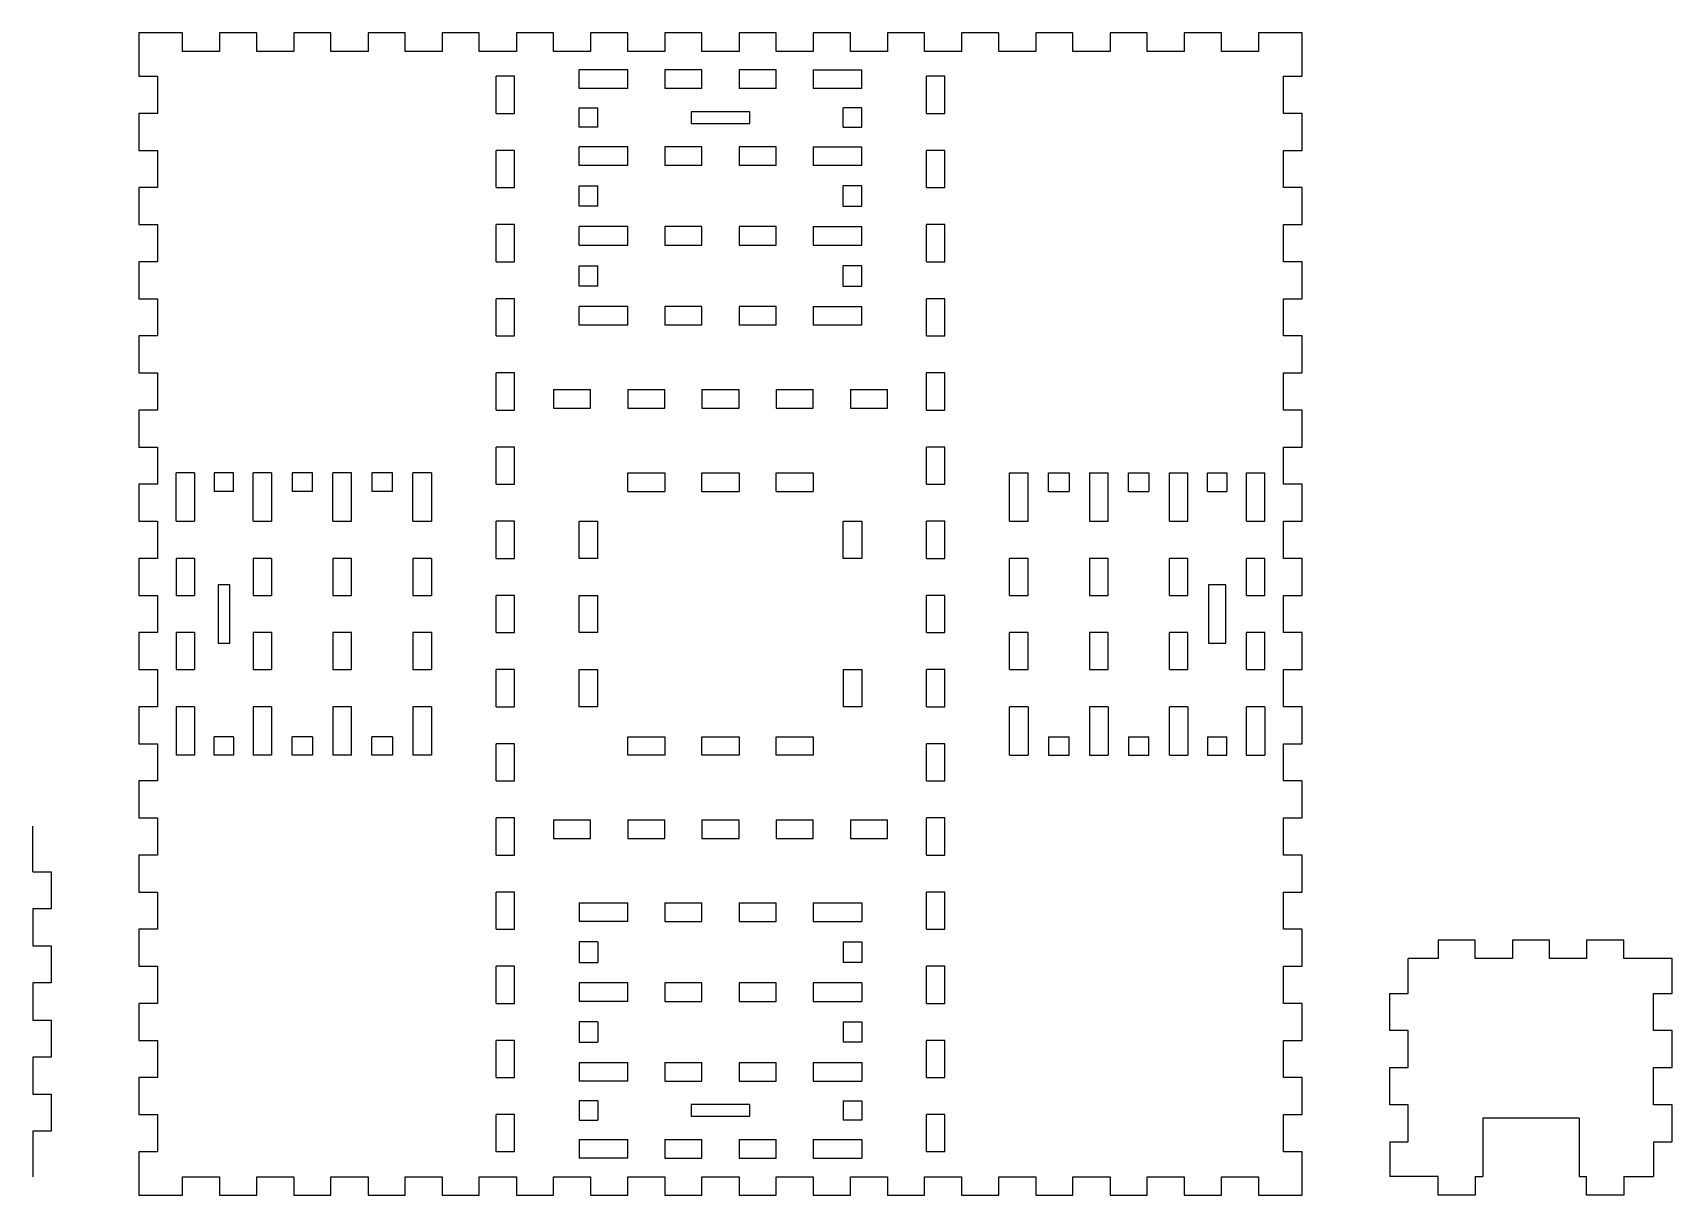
# Model space of a CAD drawing. Header units: millimetres. Extents: x -201 to 2280, y -214 to 290.
# Drawn here: x 730.8 to 1011.4, y -214.1 to -15 of the extents above; entities that cross this region are included whole.
import ezdxf

# ---------------------------------------------------------------- set-up
doc = ezdxf.new("R2010")
doc.units = ezdxf.units.MM

msp = doc.modelspace()

# ---------------------------------------------------------------- linework, layer by layer
for p, q in [((756.42, -15), (748.97, -15)), ((748.97, -15), (748.97, -22.45)), ((756.42, -18.18), (756.42, -15)), ((769.12, -15), (762.77, -15)), ((762.77, -15), (762.77, -18.18)), ((769.12, -18.18), (769.12, -15)), ((781.82, -15), (775.47, -15)), ((775.47, -15), (775.47, -18.18)), ((781.82, -18.18), (781.82, -15)), ((794.52, -15), (788.17, -15)), ((788.17, -15), (788.17, -18.18)), ((794.52, -18.18), (794.52, -15)), ((807.22, -15), (800.87, -15)), ((800.87, -15), (800.87, -18.18)), ((807.22, -18.18), (807.22, -15)), ((819.92, -15), (813.57, -15)), ((813.57, -15), (813.57, -18.18)), ((819.92, -18.18), (819.92, -15)), ((832.62, -15), (826.27, -15)), ((826.27, -15), (826.27, -18.18)), ((832.62, -18.18), (832.62, -15)), ((845.32, -15), (838.97, -15)), ((838.97, -15), (838.97, -18.18)), ((845.32, -18.18), (845.32, -15)), ((858.02, -15), (851.67, -15)), ((851.67, -15), (851.67, -18.18)), ((858.02, -18.18), (858.02, -15)), ((870.72, -15), (864.37, -15)), ((864.37, -15), (864.37, -18.18)), ((870.72, -18.18), (870.72, -15)), ((883.42, -15), (877.07, -15)), ((877.07, -15), (877.07, -18.18)), ((883.42, -18.18), (883.42, -15)), ((896.12, -15), (889.77, -15)), ((889.77, -15), (889.77, -18.18)), ((896.12, -18.18), (896.12, -15)), ((908.82, -15), (902.47, -15)), ((902.47, -15), (902.47, -18.18)), ((908.82, -18.18), (908.82, -15)), ((921.52, -15), (915.17, -15)), ((915.17, -15), (915.17, -18.18)), ((921.52, -18.18), (921.52, -15)), ((934.22, -15), (927.87, -15)), ((927.87, -15), (927.87, -18.18)), ((934.22, -18.18), (934.22, -15)), ((948.02, -15), (940.57, -15)), ((940.57, -15), (940.57, -18.18)), ((948.02, -22.45), (948.02, -15)), ((762.77, -18.18), (756.42, -18.18)), ((775.47, -18.18), (769.12, -18.18)), ((788.17, -18.18), (781.82, -18.18)), ((800.87, -18.18), (794.52, -18.18)), ((813.57, -18.18), (807.22, -18.18)), ((826.27, -18.18), (819.92, -18.18)), ((838.97, -18.18), (832.62, -18.18)), ((851.67, -18.18), (845.32, -18.18)), ((864.37, -18.18), (858.02, -18.18)), ((877.07, -18.18), (870.72, -18.18)), ((889.77, -18.18), (883.42, -18.18)), ((902.47, -18.18), (896.12, -18.18)), ((915.17, -18.18), (908.82, -18.18)), ((927.87, -18.18), (921.52, -18.18)), ((940.57, -18.18), (934.22, -18.18)), ((832.62, -21.35), (824.32, -21.35)), ((824.32, -24.53), (824.32, -21.35)), ((832.62, -24.53), (832.62, -21.35)), ((845.32, -21.35), (838.97, -21.35)), ((838.97, -21.35), (838.97, -24.53)), ((845.32, -24.53), (845.32, -21.35)), ((858.02, -21.35), (851.67, -21.35)), ((851.67, -21.35), (851.67, -24.53)), ((858.02, -24.53), (858.02, -21.35)), ((864.37, -21.35), (864.37, -24.53)), ((864.37, -21.35), (872.67, -21.35)), ((872.67, -24.53), (872.67, -21.35)), ((748.97, -22.45), (752.15, -22.45)), ((752.15, -22.45), (752.15, -28.8)), ((813.26, -22.45), (810.09, -22.45)), ((810.09, -28.8), (810.09, -22.45)), ((813.26, -28.8), (813.26, -22.45)), ((832.62, -24.53), (824.32, -24.53)), ((845.32, -24.53), (838.97, -24.53)), ((858.02, -24.53), (851.67, -24.53)), ((872.67, -24.53), (864.37, -24.53)), ((886.91, -22.45), (883.74, -22.45)), ((883.74, -28.8), (883.74, -22.45)), ((886.91, -28.8), (886.91, -22.45)), ((944.85, -28.8), (944.85, -22.45)), ((944.85, -22.45), (948.02, -22.45)), ((824.32, -31.19), (824.32, -27.86)), ((824.32, -27.86), (827.5, -27.86)), ((827.5, -31.19), (827.5, -27.86)), ((872.67, -27.86), (869.5, -27.86)), ((869.5, -31.19), (869.5, -27.86)), ((872.67, -31.19), (872.67, -27.86)), ((752.15, -28.8), (748.97, -28.8)), ((748.97, -28.8), (748.97, -35.15)), ((810.09, -28.8), (813.26, -28.8)), ((843.5, -28.53), (843.5, -30.53)), ((853.5, -28.53), (843.5, -28.53)), ((843.5, -30.53), (853.5, -30.53)), ((853.5, -30.53), (853.5, -28.53)), ((883.74, -28.8), (886.91, -28.8)), ((948.02, -28.8), (944.85, -28.8)), ((948.02, -35.15), (948.02, -28.8)), ((827.5, -31.19), (824.32, -31.19)), ((869.5, -31.19), (872.67, -31.19)), ((748.97, -35.15), (752.15, -35.15)), ((752.15, -35.15), (752.15, -41.5)), ((813.26, -35.15), (810.09, -35.15)), ((810.09, -41.5), (810.09, -35.15)), ((813.26, -41.5), (813.26, -35.15)), ((832.62, -34.53), (824.32, -34.53)), ((824.32, -37.7), (824.32, -34.53)), ((832.62, -37.7), (832.62, -34.53)), ((845.32, -34.53), (838.97, -34.53)), ((838.97, -34.53), (838.97, -37.7)), ((845.32, -37.7), (845.32, -34.53)), ((858.02, -34.53), (851.67, -34.53)), ((851.67, -34.53), (851.67, -37.7)), ((858.02, -37.7), (858.02, -34.53)), ((864.37, -34.53), (864.37, -37.7)), ((864.37, -34.53), (872.67, -34.53)), ((872.67, -37.7), (872.67, -34.53)), ((886.91, -35.15), (883.74, -35.15)), ((883.74, -41.5), (883.74, -35.15)), ((886.91, -41.5), (886.91, -35.15)), ((944.85, -41.5), (944.85, -35.15)), ((944.85, -35.15), (948.02, -35.15)), ((832.62, -37.7), (824.32, -37.7)), ((845.32, -37.7), (838.97, -37.7)), ((858.02, -37.7), (851.67, -37.7)), ((872.67, -37.7), (864.37, -37.7)), ((752.15, -41.5), (748.97, -41.5)), ((748.97, -41.5), (748.97, -47.85)), ((810.09, -41.5), (813.26, -41.5)), ((824.32, -44.7), (824.32, -41.2)), ((824.32, -41.2), (827.5, -41.2)), ((827.5, -44.7), (827.5, -41.2)), ((872.67, -41.2), (869.5, -41.2)), ((869.5, -44.7), (869.5, -41.2)), ((872.67, -44.7), (872.67, -41.2)), ((883.74, -41.5), (886.91, -41.5)), ((948.02, -41.5), (944.85, -41.5)), ((948.02, -47.85), (948.02, -41.5)), ((827.5, -44.7), (824.32, -44.7)), ((869.5, -44.7), (872.67, -44.7)), ((748.97, -47.85), (752.15, -47.85)), ((752.15, -47.85), (752.15, -54.2)), ((813.26, -47.85), (810.09, -47.85)), ((810.09, -54.2), (810.09, -47.85)), ((813.26, -54.2), (813.26, -47.85)), ((832.62, -48.2), (824.32, -48.2)), ((824.32, -51.38), (824.32, -48.2)), ((832.62, -51.38), (832.62, -48.2)), ((845.32, -48.2), (838.97, -48.2)), ((838.97, -48.2), (838.97, -51.38)), ((845.32, -51.38), (845.32, -48.2)), ((858.02, -48.2), (851.67, -48.2)), ((851.67, -48.2), (851.67, -51.38)), ((858.02, -51.38), (858.02, -48.2)), ((864.37, -48.2), (864.37, -51.38)), ((864.37, -48.2), (872.67, -48.2)), ((872.67, -51.38), (872.67, -48.2)), ((886.91, -47.85), (883.74, -47.85)), ((883.74, -54.2), (883.74, -47.85)), ((886.91, -54.2), (886.91, -47.85)), ((944.85, -54.2), (944.85, -47.85)), ((944.85, -47.85), (948.02, -47.85)), ((824.32, -51.38), (832.62, -51.38)), ((838.97, -51.38), (845.32, -51.38)), ((851.67, -51.38), (858.02, -51.38)), ((864.37, -51.38), (872.67, -51.38)), ((752.15, -54.2), (748.97, -54.2)), ((748.97, -54.2), (748.97, -60.55)), ((810.09, -54.2), (813.26, -54.2)), ((824.32, -58.38), (824.32, -54.88)), ((824.32, -54.88), (827.5, -54.88)), ((827.5, -58.38), (827.5, -54.88)), ((872.67, -54.88), (869.5, -54.88)), ((869.5, -58.38), (869.5, -54.88)), ((872.67, -58.38), (872.67, -54.88)), ((883.74, -54.2), (886.91, -54.2)), ((948.02, -54.2), (944.85, -54.2)), ((948.02, -60.55), (948.02, -54.2)), ((827.5, -58.38), (824.32, -58.38)), ((869.5, -58.38), (872.67, -58.38)), ((748.97, -60.55), (752.15, -60.55)), ((752.15, -60.55), (752.15, -66.9)), ((813.26, -60.55), (810.09, -60.55)), ((810.09, -66.9), (810.09, -60.55)), ((813.26, -66.9), (813.26, -60.55)), ((886.91, -60.55), (883.74, -60.55)), ((883.74, -66.9), (883.74, -60.55)), ((886.91, -66.9), (886.91, -60.55)), ((944.85, -66.9), (944.85, -60.55)), ((944.85, -60.55), (948.02, -60.55)), ((832.62, -61.88), (824.32, -61.88)), ((824.32, -65.05), (824.32, -61.88)), ((832.62, -65.05), (832.62, -61.88)), ((845.32, -61.88), (838.97, -61.88)), ((838.97, -61.88), (838.97, -65.05)), ((845.32, -65.05), (845.32, -61.88)), ((858.02, -61.88), (851.67, -61.88)), ((851.67, -61.88), (851.67, -65.05)), ((858.02, -65.05), (858.02, -61.88)), ((864.37, -61.88), (864.37, -65.05)), ((864.37, -61.88), (872.67, -61.88)), ((872.67, -65.05), (872.67, -61.88)), ((752.15, -66.9), (748.97, -66.9)), ((748.97, -66.9), (748.97, -73.25)), ((810.09, -66.9), (813.26, -66.9)), ((832.62, -65.05), (824.32, -65.05)), ((845.32, -65.05), (838.97, -65.05)), ((858.02, -65.05), (851.67, -65.05)), ((872.67, -65.05), (864.37, -65.05)), ((883.74, -66.9), (886.91, -66.9)), ((948.02, -66.9), (944.85, -66.9)), ((948.02, -73.25), (948.02, -66.9)), ((748.97, -73.25), (752.15, -73.25)), ((752.15, -73.25), (752.15, -79.6)), ((813.26, -73.25), (810.09, -73.25)), ((810.09, -79.6), (810.09, -73.25)), ((813.26, -79.6), (813.26, -73.25)), ((886.91, -73.25), (883.74, -73.25)), ((883.74, -79.6), (883.74, -73.25)), ((886.91, -79.6), (886.91, -73.25)), ((944.85, -79.6), (944.85, -73.25)), ((944.85, -73.25), (948.02, -73.25)), ((819.92, -76.11), (819.92, -79.29)), ((819.92, -76.11), (826.27, -76.11)), ((826.27, -79.29), (826.27, -76.11)), ((832.62, -76.11), (832.62, -79.29)), ((832.62, -76.11), (838.97, -76.11)), ((838.97, -79.29), (838.97, -76.11)), ((845.32, -76.11), (845.32, -79.29)), ((845.32, -76.11), (851.67, -76.11)), ((851.67, -79.29), (851.67, -76.11)), ((858.02, -76.11), (858.02, -79.29)), ((858.02, -76.11), (864.37, -76.11)), ((864.37, -79.29), (864.37, -76.11)), ((870.72, -76.11), (870.72, -79.29)), ((870.72, -76.11), (877.07, -76.11)), ((877.07, -79.29), (877.07, -76.11)), ((752.15, -79.6), (748.97, -79.6)), ((748.97, -79.6), (748.97, -85.95)), ((810.09, -79.6), (813.26, -79.6)), ((819.92, -79.29), (826.27, -79.29)), ((832.62, -79.29), (838.97, -79.29)), ((845.32, -79.29), (851.67, -79.29)), ((858.02, -79.29), (864.37, -79.29)), ((870.72, -79.29), (877.07, -79.29)), ((883.74, -79.6), (886.91, -79.6)), ((948.02, -79.6), (944.85, -79.6)), ((948.02, -85.95), (948.02, -79.6)), ((748.97, -85.95), (752.15, -85.95)), ((752.15, -85.95), (752.15, -92.3)), ((813.26, -85.95), (810.09, -85.95)), ((810.09, -92.3), (810.09, -85.95)), ((813.26, -92.3), (813.26, -85.95)), ((886.91, -85.95), (883.74, -85.95)), ((883.74, -92.3), (883.74, -85.95)), ((886.91, -92.3), (886.91, -85.95)), ((944.85, -92.3), (944.85, -85.95)), ((944.85, -85.95), (948.02, -85.95)), ((752.15, -92.3), (748.97, -92.3)), ((748.97, -92.3), (748.97, -98.65)), ((755.32, -98.65), (755.32, -90.35)), ((758.5, -90.35), (755.32, -90.35)), ((758.5, -90.35), (758.5, -98.65)), ((765.17, -90.35), (761.83, -90.35)), ((761.83, -90.35), (761.83, -93.53)), ((765.17, -93.53), (765.17, -90.35)), ((768.5, -98.65), (768.5, -90.35)), ((771.67, -90.35), (768.5, -90.35)), ((771.67, -90.35), (771.67, -98.65)), ((778.67, -90.35), (775.17, -90.35)), ((775.17, -90.35), (775.17, -93.53)), ((778.67, -93.53), (778.67, -90.35)), ((782.17, -98.65), (782.17, -90.35)), ((785.35, -90.35), (782.17, -90.35)), ((785.35, -98.65), (785.35, -90.35)), ((792.35, -90.35), (788.85, -90.35)), ((788.85, -90.35), (788.85, -93.53)), ((792.35, -93.53), (792.35, -90.35)), ((795.85, -98.65), (795.85, -90.35)), ((799.02, -90.35), (795.85, -90.35)), ((799.02, -90.35), (799.02, -98.65)), ((810.09, -92.3), (813.26, -92.3)), ((832.62, -93.53), (832.62, -90.35)), ((832.62, -90.35), (838.97, -90.35)), ((838.97, -90.35), (838.97, -93.53)), ((845.32, -93.53), (845.32, -90.35)), ((845.32, -90.35), (851.67, -90.35)), ((851.67, -90.35), (851.67, -93.53)), ((858.02, -93.53), (858.02, -90.35)), ((858.02, -90.35), (864.37, -90.35)), ((864.37, -90.35), (864.37, -93.53)), ((883.74, -92.3), (886.91, -92.3)), ((897.97, -98.65), (897.97, -90.35)), ((897.97, -90.35), (901.15, -90.35)), ((901.15, -98.65), (901.15, -90.35)), ((904.65, -93.53), (904.65, -90.35)), ((904.65, -90.35), (908.15, -90.35)), ((908.15, -90.35), (908.15, -93.53)), ((911.65, -90.35), (911.65, -98.65)), ((911.65, -90.35), (914.82, -90.35)), ((914.82, -98.65), (914.82, -90.35)), ((918.32, -93.53), (918.32, -90.35)), ((918.32, -90.35), (921.82, -90.35)), ((921.82, -90.35), (921.82, -93.53)), ((925.32, -98.65), (925.32, -90.35)), ((925.32, -90.35), (928.5, -90.35)), ((928.5, -98.65), (928.5, -90.35)), ((931.83, -93.53), (931.83, -90.35)), ((931.83, -90.35), (935.17, -90.35)), ((935.17, -90.35), (935.17, -93.53)), ((938.5, -98.65), (938.5, -90.35)), ((938.5, -90.35), (941.67, -90.35)), ((941.67, -98.65), (941.67, -90.35)), ((948.02, -92.3), (944.85, -92.3)), ((948.02, -98.65), (948.02, -92.3)), ((765.17, -93.53), (761.83, -93.53)), ((778.67, -93.53), (775.17, -93.53)), ((792.35, -93.53), (788.85, -93.53)), ((832.62, -93.53), (838.97, -93.53)), ((845.32, -93.53), (851.67, -93.53)), ((858.02, -93.53), (864.37, -93.53)), ((904.65, -93.53), (908.15, -93.53)), ((918.32, -93.53), (921.82, -93.53)), ((931.83, -93.53), (935.17, -93.53)), ((748.97, -98.65), (752.15, -98.65)), ((752.15, -98.65), (752.15, -105)), ((755.32, -98.65), (758.5, -98.65)), ((768.5, -98.65), (771.67, -98.65)), ((782.17, -98.65), (785.35, -98.65)), ((795.85, -98.65), (799.02, -98.65)), ((813.26, -98.65), (810.09, -98.65)), ((810.09, -105), (810.09, -98.65)), ((813.26, -105), (813.26, -98.65)), ((824.32, -105), (824.32, -98.65)), ((824.32, -98.65), (827.5, -98.65)), ((827.5, -105), (827.5, -98.65)), ((869.5, -98.65), (872.67, -98.65)), ((869.5, -105), (869.5, -98.65)), ((872.67, -98.65), (872.67, -105)), ((886.91, -98.65), (883.74, -98.65)), ((883.74, -105), (883.74, -98.65)), ((886.91, -105), (886.91, -98.65)), ((897.97, -98.65), (901.15, -98.65)), ((911.65, -98.65), (914.82, -98.65)), ((925.32, -98.65), (928.5, -98.65)), ((938.5, -98.65), (941.67, -98.65)), ((944.85, -105), (944.85, -98.65)), ((944.85, -98.65), (948.02, -98.65)), ((752.15, -105), (748.97, -105)), ((748.97, -105), (748.97, -111.35)), ((758.5, -105), (755.32, -105)), ((755.32, -105), (755.32, -111.35)), ((758.5, -105), (758.5, -111.35)), ((771.67, -105), (768.5, -105)), ((768.5, -105), (768.5, -111.35)), ((771.67, -105), (771.67, -111.35)), ((785.35, -105), (782.17, -105)), ((782.17, -105), (782.17, -111.35)), ((785.35, -111.35), (785.35, -105)), ((799.02, -105), (795.85, -105)), ((795.85, -105), (795.85, -111.35)), ((799.02, -105), (799.02, -111.35)), ((810.09, -105), (813.26, -105)), ((827.5, -105), (824.32, -105)), ((872.67, -105), (869.5, -105)), ((883.74, -105), (886.91, -105)), ((901.15, -105), (897.97, -105)), ((897.97, -111.35), (897.97, -105)), ((901.15, -111.35), (901.15, -105)), ((914.82, -105), (911.65, -105)), ((911.65, -105), (911.65, -111.35)), ((914.82, -111.35), (914.82, -105)), ((928.5, -105), (925.32, -105)), ((925.32, -111.35), (925.32, -105)), ((928.5, -111.35), (928.5, -105)), ((941.67, -105), (938.5, -105)), ((938.5, -111.35), (938.5, -105)), ((941.67, -111.35), (941.67, -105)), ((948.02, -105), (944.85, -105)), ((948.02, -111.35), (948.02, -105)), ((748.97, -111.35), (752.15, -111.35)), ((752.15, -111.35), (752.15, -117.7)), ((755.32, -111.35), (758.5, -111.35)), ((764.5, -109.53), (762.5, -109.53)), ((762.5, -109.53), (762.5, -119.53)), ((764.5, -119.53), (764.5, -109.53)), ((768.5, -111.35), (771.67, -111.35)), ((782.17, -111.35), (785.35, -111.35)), ((795.85, -111.35), (799.02, -111.35)), ((813.26, -111.35), (810.09, -111.35)), ((810.09, -117.7), (810.09, -111.35)), ((813.26, -117.7), (813.26, -111.35)), ((824.32, -117.7), (824.32, -111.35)), ((824.32, -111.35), (827.5, -111.35)), ((827.5, -117.7), (827.5, -111.35)), ((886.91, -111.35), (883.74, -111.35)), ((883.74, -117.7), (883.74, -111.35)), ((886.91, -117.7), (886.91, -111.35)), ((897.97, -111.35), (901.15, -111.35)), ((911.65, -111.35), (914.82, -111.35)), ((925.32, -111.35), (928.5, -111.35)), ((935, -109.53), (932, -109.53)), ((932, -109.53), (932, -119.53)), ((935, -119.53), (935, -109.53)), ((938.5, -111.35), (941.67, -111.35)), ((944.85, -117.7), (944.85, -111.35)), ((944.85, -111.35), (948.02, -111.35)), ((752.15, -117.7), (748.97, -117.7)), ((748.97, -117.7), (748.97, -124.05)), ((758.5, -117.7), (755.32, -117.7)), ((755.32, -117.7), (755.32, -124.05)), ((758.5, -117.7), (758.5, -124.05)), ((771.67, -117.7), (768.5, -117.7)), ((768.5, -117.7), (768.5, -124.05)), ((771.67, -117.7), (771.67, -124.05)), ((785.35, -117.7), (782.17, -117.7)), ((782.17, -117.7), (782.17, -124.05)), ((785.35, -124.05), (785.35, -117.7)), ((799.02, -117.7), (795.85, -117.7)), ((795.85, -117.7), (795.85, -124.05)), ((799.02, -117.7), (799.02, -124.05)), ((810.09, -117.7), (813.26, -117.7)), ((827.5, -117.7), (824.32, -117.7)), ((883.74, -117.7), (886.91, -117.7)), ((901.15, -117.7), (897.97, -117.7)), ((897.97, -124.05), (897.97, -117.7)), ((901.15, -124.05), (901.15, -117.7)), ((914.82, -117.7), (911.65, -117.7)), ((911.65, -117.7), (911.65, -124.05)), ((914.82, -124.05), (914.82, -117.7)), ((928.5, -117.7), (925.32, -117.7)), ((925.32, -124.05), (925.32, -117.7)), ((928.5, -124.05), (928.5, -117.7)), ((941.67, -117.7), (938.5, -117.7)), ((938.5, -124.05), (938.5, -117.7)), ((941.67, -124.05), (941.67, -117.7)), ((948.02, -117.7), (944.85, -117.7)), ((948.02, -124.05), (948.02, -117.7)), ((762.5, -119.53), (764.5, -119.53)), ((932, -119.53), (935, -119.53)), ((748.97, -124.05), (752.15, -124.05)), ((752.15, -124.05), (752.15, -130.4)), ((755.32, -124.05), (758.5, -124.05)), ((768.5, -124.05), (771.67, -124.05)), ((782.17, -124.05), (785.35, -124.05)), ((795.85, -124.05), (799.02, -124.05)), ((813.26, -124.05), (810.09, -124.05)), ((810.09, -130.4), (810.09, -124.05)), ((813.26, -130.4), (813.26, -124.05)), ((824.32, -130.4), (824.32, -124.05)), ((824.32, -124.05), (827.5, -124.05)), ((827.5, -130.4), (827.5, -124.05)), ((869.5, -124.05), (872.67, -124.05)), ((869.5, -124.05), (869.5, -130.4)), ((872.67, -124.05), (872.67, -130.4)), ((886.91, -124.05), (883.74, -124.05)), ((883.74, -130.4), (883.74, -124.05)), ((886.91, -130.4), (886.91, -124.05)), ((897.97, -124.05), (901.15, -124.05)), ((911.65, -124.05), (914.82, -124.05)), ((925.32, -124.05), (928.5, -124.05)), ((938.5, -124.05), (941.67, -124.05)), ((944.85, -130.4), (944.85, -124.05)), ((944.85, -124.05), (948.02, -124.05)), ((752.15, -130.4), (748.97, -130.4)), ((748.97, -130.4), (748.97, -136.75)), ((758.5, -130.4), (755.32, -130.4)), ((755.32, -130.4), (755.32, -138.7)), ((758.5, -130.4), (758.5, -138.7)), ((771.67, -130.4), (768.5, -130.4)), ((768.5, -130.4), (768.5, -138.7)), ((771.67, -130.4), (771.67, -138.7)), ((785.35, -130.4), (782.17, -130.4)), ((782.17, -130.4), (782.17, -138.7)), ((785.35, -138.7), (785.35, -130.4)), ((799.02, -130.4), (795.85, -130.4)), ((795.85, -130.4), (795.85, -138.7)), ((799.02, -130.4), (799.02, -138.7)), ((810.09, -130.4), (813.26, -130.4)), ((827.5, -130.4), (824.32, -130.4)), ((872.67, -130.4), (869.5, -130.4)), ((883.74, -130.4), (886.91, -130.4)), ((901.15, -130.4), (897.97, -130.4)), ((897.97, -138.7), (897.97, -130.4)), ((901.15, -130.4), (901.15, -138.7)), ((914.82, -130.4), (911.65, -130.4)), ((911.65, -130.4), (911.65, -138.7)), ((914.82, -130.4), (914.82, -138.7)), ((928.5, -130.4), (925.32, -130.4)), ((925.32, -138.7), (925.32, -130.4)), ((928.5, -130.4), (928.5, -138.7)), ((941.67, -130.4), (938.5, -130.4)), ((938.5, -138.7), (938.5, -130.4)), ((941.67, -130.4), (941.67, -138.7)), ((948.02, -130.4), (944.85, -130.4)), ((948.02, -136.75), (948.02, -130.4)), ((748.97, -136.75), (752.15, -136.75)), ((752.15, -136.75), (752.15, -143.1)), ((761.83, -138.7), (761.83, -135.53)), ((765.17, -135.53), (761.83, -135.53)), ((765.17, -135.53), (765.17, -138.7)), ((775.17, -138.7), (775.17, -135.53)), ((778.67, -135.53), (775.17, -135.53)), ((778.67, -135.53), (778.67, -138.7)), ((788.85, -138.7), (788.85, -135.53)), ((792.35, -135.53), (788.85, -135.53)), ((792.35, -135.53), (792.35, -138.7)), ((813.26, -136.75), (810.09, -136.75)), ((810.09, -143.1), (810.09, -136.75)), ((813.26, -143.1), (813.26, -136.75)), ((832.62, -138.7), (832.62, -135.53)), ((832.62, -135.53), (838.97, -135.53)), ((838.97, -135.53), (838.97, -138.7)), ((845.32, -138.7), (845.32, -135.53)), ((845.32, -135.53), (851.67, -135.53)), ((851.67, -135.53), (851.67, -138.7)), ((858.02, -138.7), (858.02, -135.53)), ((858.02, -135.53), (864.37, -135.53)), ((864.37, -135.53), (864.37, -138.7)), ((886.91, -136.75), (883.74, -136.75)), ((883.74, -143.1), (883.74, -136.75)), ((886.91, -143.1), (886.91, -136.75)), ((904.65, -135.53), (904.65, -138.7)), ((904.65, -135.53), (908.15, -135.53)), ((908.15, -138.7), (908.15, -135.53)), ((918.32, -135.53), (918.32, -138.7)), ((918.32, -135.53), (921.82, -135.53)), ((921.82, -138.7), (921.82, -135.53)), ((931.83, -135.53), (931.83, -138.7)), ((931.83, -135.53), (935.17, -135.53)), ((935.17, -138.7), (935.17, -135.53)), ((944.85, -143.1), (944.85, -136.75)), ((944.85, -136.75), (948.02, -136.75)), ((758.5, -138.7), (755.32, -138.7)), ((765.17, -138.7), (761.83, -138.7)), ((771.67, -138.7), (768.5, -138.7)), ((778.67, -138.7), (775.17, -138.7)), ((785.35, -138.7), (782.17, -138.7)), ((792.35, -138.7), (788.85, -138.7)), ((799.02, -138.7), (795.85, -138.7)), ((838.97, -138.7), (832.62, -138.7)), ((851.67, -138.7), (845.32, -138.7)), ((864.37, -138.7), (858.02, -138.7)), ((897.97, -138.7), (901.15, -138.7)), ((904.65, -138.7), (908.15, -138.7)), ((911.65, -138.7), (914.82, -138.7)), ((918.32, -138.7), (921.82, -138.7)), ((925.32, -138.7), (928.5, -138.7)), ((931.83, -138.7), (935.17, -138.7)), ((938.5, -138.7), (941.67, -138.7)), ((752.15, -143.1), (748.97, -143.1)), ((748.97, -143.1), (748.97, -149.45)), ((810.09, -143.1), (813.26, -143.1)), ((883.74, -143.1), (886.91, -143.1)), ((948.02, -143.1), (944.85, -143.1)), ((948.02, -149.45), (948.02, -143.1)), ((730.8, -158.65), (730.8, -150.88)), ((748.97, -149.45), (752.15, -149.45)), ((752.15, -149.45), (752.15, -155.8)), ((813.26, -149.45), (810.09, -149.45)), ((810.09, -155.8), (810.09, -149.45)), ((813.26, -155.8), (813.26, -149.45)), ((819.92, -149.76), (819.92, -152.94)), ((819.92, -149.76), (826.27, -149.76)), ((826.27, -152.94), (826.27, -149.76)), ((832.62, -149.76), (832.62, -152.94)), ((832.62, -149.76), (838.97, -149.76)), ((838.97, -152.94), (838.97, -149.76)), ((845.32, -149.76), (845.32, -152.94)), ((845.32, -149.76), (851.67, -149.76)), ((851.67, -152.94), (851.67, -149.76)), ((858.02, -149.76), (858.02, -152.94)), ((858.02, -149.76), (864.37, -149.76)), ((864.37, -152.94), (864.37, -149.76)), ((870.72, -149.76), (870.72, -152.94)), ((870.72, -149.76), (877.07, -149.76)), ((877.07, -152.94), (877.07, -149.76)), ((886.91, -149.45), (883.74, -149.45)), ((883.74, -155.8), (883.74, -149.45)), ((886.91, -155.8), (886.91, -149.45)), ((944.85, -155.8), (944.85, -149.45)), ((944.85, -149.45), (948.02, -149.45)), ((819.92, -152.94), (826.27, -152.94)), ((832.62, -152.94), (838.97, -152.94)), ((845.32, -152.94), (851.67, -152.94)), ((858.02, -152.94), (864.37, -152.94)), ((870.72, -152.94), (877.07, -152.94)), ((752.15, -155.8), (748.97, -155.8)), ((748.97, -155.8), (748.97, -162.15)), ((810.09, -155.8), (813.26, -155.8)), ((883.74, -155.8), (886.91, -155.8)), ((948.02, -155.8), (944.85, -155.8)), ((948.02, -162.15), (948.02, -155.8)), ((730.8, -158.65), (733.97, -158.65)), ((733.97, -158.65), (733.97, -165)), ((748.97, -162.15), (752.15, -162.15)), ((752.15, -162.15), (752.15, -168.5)), ((813.26, -162.15), (810.09, -162.15)), ((810.09, -168.5), (810.09, -162.15)), ((813.26, -168.5), (813.26, -162.15)), ((886.91, -162.15), (883.74, -162.15)), ((883.74, -168.5), (883.74, -162.15)), ((886.91, -168.5), (886.91, -162.15)), ((944.85, -168.5), (944.85, -162.15)), ((944.85, -162.15), (948.02, -162.15)), ((733.97, -165), (730.8, -165)), ((730.8, -165), (730.8, -171.35)), ((824.32, -164), (832.62, -164)), ((824.32, -164), (824.32, -167.18)), ((832.62, -167.18), (832.62, -164)), ((838.97, -164), (838.97, -167.18)), ((838.97, -164), (845.32, -164)), ((845.32, -167.18), (845.32, -164)), ((851.67, -164), (851.67, -167.18)), ((851.67, -164), (858.02, -164)), ((858.02, -167.18), (858.02, -164)), ((864.37, -164), (864.37, -167.18)), ((864.37, -164), (872.67, -164)), ((872.67, -164), (872.67, -167.18)), ((832.62, -167.18), (824.32, -167.18)), ((838.97, -167.18), (845.32, -167.18)), ((851.67, -167.18), (858.02, -167.18)), ((864.37, -167.18), (872.67, -167.18)), ((752.15, -168.5), (748.97, -168.5)), ((748.97, -168.5), (748.97, -174.85)), ((810.09, -168.5), (813.26, -168.5)), ((827.5, -170.68), (824.32, -170.68)), ((824.32, -170.68), (824.32, -174.18)), ((827.5, -170.68), (827.5, -174.18)), ((869.5, -170.68), (872.67, -170.68)), ((869.5, -170.68), (869.5, -174.18)), ((872.67, -170.68), (872.67, -174.18)), ((883.74, -168.5), (886.91, -168.5)), ((948.02, -168.5), (944.85, -168.5)), ((948.02, -174.85), (948.02, -168.5)), ((977.67, -170.35), (971.32, -170.35)), ((971.32, -170.35), (971.32, -173.52)), ((977.67, -173.52), (977.67, -170.35)), ((990.37, -170.35), (984.02, -170.35)), ((984.02, -170.35), (984.02, -173.52)), ((990.37, -173.52), (990.37, -170.35)), ((1003.07, -170.35), (996.72, -170.35)), ((996.72, -170.35), (996.72, -173.52)), ((1003.07, -173.52), (1003.07, -170.35)), ((730.8, -171.35), (733.97, -171.35)), ((733.97, -171.35), (733.97, -177.7)), ((966.2, -179.5), (966.2, -173.52)), ((971.32, -173.52), (966.2, -173.52)), ((984.02, -173.52), (977.67, -173.52)), ((996.72, -173.52), (990.37, -173.52)), ((1011.37, -173.52), (1003.07, -173.52)), ((1011.37, -179.5), (1011.37, -173.52)), ((748.97, -174.85), (752.15, -174.85)), ((752.15, -174.85), (752.15, -181.2)), ((813.26, -174.85), (810.09, -174.85)), ((810.09, -181.2), (810.09, -174.85)), ((813.26, -181.2), (813.26, -174.85)), ((824.32, -174.18), (827.5, -174.18)), ((872.67, -174.18), (869.5, -174.18)), ((886.91, -174.85), (883.74, -174.85)), ((883.74, -181.2), (883.74, -174.85)), ((886.91, -181.2), (886.91, -174.85)), ((944.85, -181.2), (944.85, -174.85)), ((944.85, -174.85), (948.02, -174.85)), ((733.97, -177.7), (730.8, -177.7)), ((730.8, -177.7), (730.8, -184.05)), ((832.62, -177.68), (824.32, -177.68)), ((824.32, -177.68), (824.32, -180.85)), ((832.62, -180.85), (832.62, -177.68)), ((838.97, -177.68), (838.97, -180.85)), ((845.32, -177.68), (838.97, -177.68)), ((845.32, -180.85), (845.32, -177.68)), ((851.67, -177.68), (851.67, -180.85)), ((858.02, -177.68), (851.67, -177.68)), ((858.02, -180.85), (858.02, -177.68)), ((864.37, -177.68), (864.37, -180.85)), ((872.67, -177.68), (864.37, -177.68)), ((872.67, -177.68), (872.67, -180.85)), ((963.02, -185.85), (963.02, -179.5)), ((963.02, -179.5), (966.2, -179.5)), ((1008.2, -185.85), (1008.2, -179.5)), ((1008.2, -179.5), (1011.37, -179.5)), ((752.15, -181.2), (748.97, -181.2)), ((748.97, -181.2), (748.97, -187.55)), ((810.09, -181.2), (813.26, -181.2)), ((832.62, -180.85), (824.32, -180.85)), ((838.97, -180.85), (845.32, -180.85)), ((851.67, -180.85), (858.02, -180.85)), ((864.37, -180.85), (872.67, -180.85)), ((883.74, -181.2), (886.91, -181.2)), ((948.02, -181.2), (944.85, -181.2)), ((948.02, -187.55), (948.02, -181.2)), ((730.8, -184.05), (733.97, -184.05)), ((733.97, -184.05), (733.97, -190.4)), ((827.5, -184.35), (824.32, -184.35)), ((824.32, -184.35), (824.32, -187.85)), ((827.5, -184.35), (827.5, -187.85)), ((869.5, -184.35), (872.67, -184.35)), ((869.5, -184.35), (869.5, -187.85)), ((872.67, -184.35), (872.67, -187.85)), ((748.97, -187.55), (752.15, -187.55)), ((752.15, -187.55), (752.15, -193.9)), ((813.26, -187.55), (810.09, -187.55)), ((810.09, -193.9), (810.09, -187.55)), ((813.26, -193.9), (813.26, -187.55)), ((824.32, -187.85), (827.5, -187.85)), ((872.67, -187.85), (869.5, -187.85)), ((886.91, -187.55), (883.74, -187.55)), ((883.74, -193.9), (883.74, -187.55)), ((886.91, -193.9), (886.91, -187.55)), ((944.85, -193.9), (944.85, -187.55)), ((944.85, -187.55), (948.02, -187.55)), ((966.2, -185.85), (963.02, -185.85)), ((966.2, -192.2), (966.2, -185.85)), ((1011.37, -185.85), (1008.2, -185.85)), ((1011.37, -192.2), (1011.37, -185.85)), ((733.97, -190.4), (730.8, -190.4)), ((730.8, -190.4), (730.8, -196.75)), ((824.32, -191.35), (832.62, -191.35)), ((824.32, -191.35), (824.32, -194.53)), ((832.62, -194.53), (832.62, -191.35)), ((838.97, -191.35), (838.97, -194.53)), ((838.97, -191.35), (845.32, -191.35)), ((845.32, -194.53), (845.32, -191.35)), ((851.67, -191.35), (851.67, -194.53)), ((851.67, -191.35), (858.02, -191.35)), ((858.02, -194.53), (858.02, -191.35)), ((864.37, -191.35), (864.37, -194.53)), ((864.37, -191.35), (872.67, -191.35)), ((872.67, -191.35), (872.67, -194.53)), ((963.02, -198.55), (963.02, -192.2)), ((963.02, -192.2), (966.2, -192.2)), ((1008.2, -198.55), (1008.2, -192.2)), ((1008.2, -192.2), (1011.37, -192.2)), ((752.15, -193.9), (748.97, -193.9)), ((748.97, -193.9), (748.97, -200.25)), ((810.09, -193.9), (813.26, -193.9)), ((832.62, -194.53), (824.32, -194.53)), ((838.97, -194.53), (845.32, -194.53)), ((851.67, -194.53), (858.02, -194.53)), ((864.37, -194.53), (872.67, -194.53)), ((883.74, -193.9), (886.91, -193.9)), ((948.02, -193.9), (944.85, -193.9)), ((948.02, -200.25), (948.02, -193.9)), ((730.8, -196.75), (733.97, -196.75)), ((733.97, -196.75), (733.97, -203.1)), ((827.5, -197.86), (824.32, -197.86)), ((824.32, -197.86), (824.32, -201.19)), ((827.5, -197.86), (827.5, -201.19)), ((843.5, -198.53), (843.5, -200.53)), ((853.5, -198.53), (843.5, -198.53)), ((853.5, -200.53), (853.5, -198.53)), ((869.5, -197.86), (872.67, -197.86)), ((869.5, -197.86), (869.5, -201.19)), ((872.67, -197.86), (872.67, -201.19)), ((966.2, -198.55), (963.02, -198.55)), ((966.2, -204.9), (966.2, -198.55)), ((1011.37, -198.55), (1008.2, -198.55)), ((1011.37, -204.9), (1011.37, -198.55)), ((748.97, -200.25), (752.15, -200.25)), ((752.15, -200.25), (752.15, -206.6)), ((813.26, -200.25), (810.09, -200.25)), ((810.09, -206.6), (810.09, -200.25)), ((813.26, -206.6), (813.26, -200.25)), ((824.32, -201.19), (827.5, -201.19)), ((843.5, -200.53), (853.5, -200.53)), ((872.67, -201.19), (869.5, -201.19)), ((886.91, -200.25), (883.74, -200.25)), ((883.74, -206.6), (883.74, -200.25)), ((886.91, -206.6), (886.91, -200.25)), ((944.85, -206.6), (944.85, -200.25)), ((944.85, -200.25), (948.02, -200.25)), ((995.45, -200.87), (978.95, -200.87)), ((978.95, -200.87), (978.95, -210.87)), ((995.45, -200.87), (995.45, -210.87)), ((733.97, -203.1), (730.8, -203.1)), ((730.8, -203.1), (730.8, -210.88)), ((824.32, -204.53), (832.62, -204.53)), ((824.32, -204.53), (824.32, -207.7)), ((832.62, -207.7), (832.62, -204.53)), ((838.97, -204.53), (838.97, -207.7)), ((838.97, -204.53), (845.32, -204.53)), ((845.32, -207.7), (845.32, -204.53)), ((851.67, -204.53), (851.67, -207.7)), ((851.67, -204.53), (858.02, -204.53)), ((858.02, -207.7), (858.02, -204.53)), ((864.37, -204.53), (864.37, -207.7)), ((864.37, -204.53), (872.67, -204.53)), ((872.67, -204.53), (872.67, -207.7)), ((748.97, -206.6), (748.97, -214.05)), ((752.15, -206.6), (748.97, -206.6)), ((813.26, -206.6), (810.09, -206.6)), ((886.91, -206.6), (883.74, -206.6)), ((948.02, -206.6), (944.85, -206.6)), ((948.02, -214.05), (948.02, -206.6)), ((963.02, -204.9), (966.2, -204.9)), ((963.02, -204.9), (963.02, -210.87)), ((1008.2, -204.9), (1011.37, -204.9)), ((1008.2, -204.9), (1008.2, -210.87)), ((832.62, -207.7), (824.32, -207.7)), ((838.97, -207.7), (845.32, -207.7)), ((851.67, -207.7), (858.02, -207.7)), ((864.37, -207.7), (872.67, -207.7)), ((756.42, -214.05), (756.42, -210.88)), ((756.42, -210.88), (762.77, -210.88)), ((762.77, -210.88), (762.77, -214.05)), ((769.12, -214.05), (769.12, -210.88)), ((769.12, -210.88), (775.47, -210.88)), ((775.47, -210.88), (775.47, -214.05)), ((781.82, -214.05), (781.82, -210.88)), ((781.82, -210.88), (788.17, -210.88)), ((788.17, -210.88), (788.17, -214.05)), ((794.52, -214.05), (794.52, -210.88)), ((794.52, -210.88), (800.87, -210.88)), ((800.87, -210.88), (800.87, -214.05)), ((807.22, -214.05), (807.22, -210.88)), ((807.22, -210.88), (813.57, -210.88)), ((813.57, -210.88), (813.57, -214.05)), ((819.92, -214.05), (819.92, -210.88)), ((819.92, -210.88), (826.27, -210.88)), ((826.27, -210.88), (826.27, -214.05)), ((832.62, -214.05), (832.62, -210.88)), ((832.62, -210.88), (838.97, -210.88)), ((838.97, -210.88), (838.97, -214.05)), ((845.32, -214.05), (845.32, -210.88)), ((845.32, -210.88), (851.67, -210.88)), ((851.67, -210.88), (851.67, -214.05)), ((858.02, -214.05), (858.02, -210.88)), ((858.02, -210.88), (864.37, -210.88)), ((864.37, -210.88), (864.37, -214.05)), ((870.72, -214.05), (870.72, -210.88)), ((870.72, -210.88), (877.07, -210.88)), ((877.07, -210.88), (877.07, -214.05)), ((883.42, -214.05), (883.42, -210.88)), ((883.42, -210.88), (889.77, -210.88)), ((889.77, -210.88), (889.77, -214.05)), ((896.12, -214.05), (896.12, -210.88)), ((896.12, -210.88), (902.47, -210.88)), ((902.47, -210.88), (902.47, -214.05)), ((908.82, -214.05), (908.82, -210.88)), ((908.82, -210.88), (915.17, -210.88)), ((915.17, -210.88), (915.17, -214.05)), ((921.52, -214.05), (921.52, -210.88)), ((921.52, -210.88), (927.87, -210.88)), ((927.87, -210.88), (927.87, -214.05)), ((934.22, -214.05), (934.22, -210.88)), ((934.22, -210.88), (940.57, -210.88)), ((940.57, -210.88), (940.57, -214.05)), ((971.32, -210.87), (963.02, -210.87)), ((971.32, -214.05), (971.32, -210.87)), ((977.67, -210.87), (977.67, -214.05)), ((977.67, -210.87), (978.95, -210.87)), ((995.45, -210.87), (996.72, -210.87)), ((996.72, -214.05), (996.72, -210.87)), ((1003.07, -210.87), (1003.07, -214.05)), ((1003.07, -210.87), (1008.2, -210.87)), ((748.97, -214.05), (756.42, -214.05)), ((762.77, -214.05), (769.12, -214.05)), ((775.47, -214.05), (781.82, -214.05)), ((788.17, -214.05), (794.52, -214.05)), ((800.87, -214.05), (807.22, -214.05)), ((813.57, -214.05), (819.92, -214.05)), ((826.27, -214.05), (832.62, -214.05)), ((838.97, -214.05), (845.32, -214.05)), ((851.67, -214.05), (858.02, -214.05)), ((864.37, -214.05), (870.72, -214.05)), ((877.07, -214.05), (883.42, -214.05)), ((889.77, -214.05), (896.12, -214.05)), ((902.47, -214.05), (908.82, -214.05)), ((915.17, -214.05), (921.52, -214.05)), ((927.87, -214.05), (934.22, -214.05)), ((940.57, -214.05), (948.02, -214.05)), ((977.67, -214.05), (971.32, -214.05)), ((1003.07, -214.05), (996.72, -214.05))]:
    msp.add_line(p, q)

doc.saveas('drawing.dxf')
